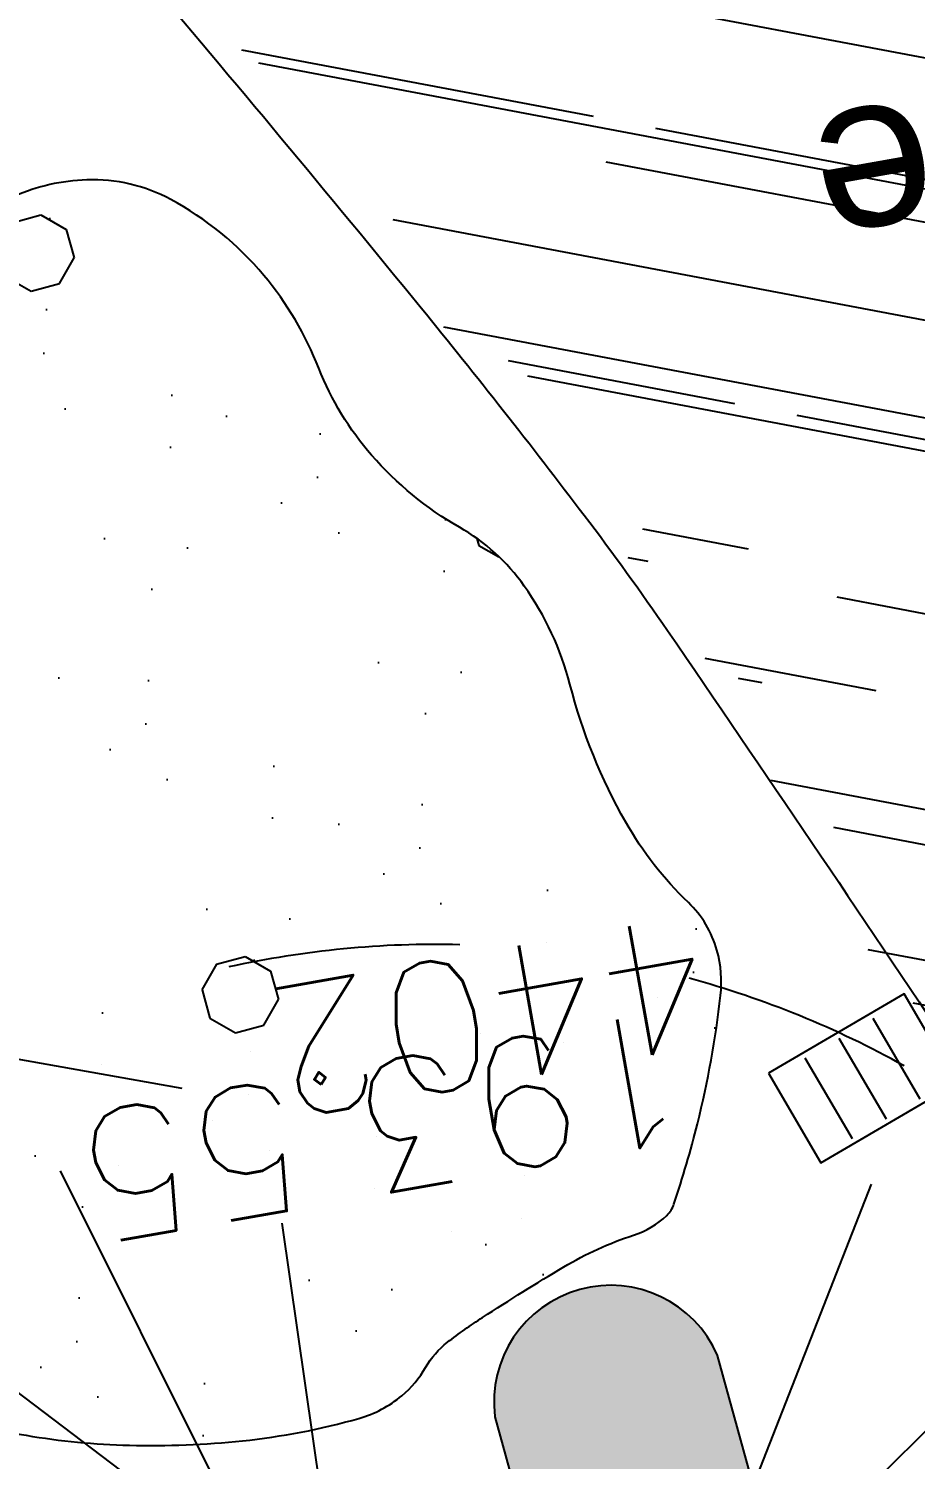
# Model space of a CAD drawing. Extents: x -2313930 to 3286427, y -3858277 to 2572692.
# Drawn here: x 4006.3 to 4236.7, y -237.8 to 134.2 of the extents above; entities that cross this region are included whole.
import ezdxf
from ezdxf.enums import TextEntityAlignment as Align
from ezdxf.lldxf.tags import DXFTag

# ---------------------------------------------------------------- set-up
doc = ezdxf.new("R2010")
doc.units = 0
for name, color, linetype, lineweight in [('_GAZELEC-RESERVATION 2', 132, 'Continuous', 18), ('Fond topo - P', 252, 'Continuous', 50), ('Fond topo - VOI', 252, 'Continuous', 25)]:
    doc.layers.add(name, color=color, linetype=linetype, lineweight=lineweight)
for name, color, linetype in [('Fond topo - ASS', 252, 'Continuous'), ('Fond topo - ESPACE_BOISE', 252, 'Continuous'), ('Fond topo - TAL_HAC', 252, 'Continuous'), ('Fond topo - VEG', 252, 'Continuous'), ('Fond topo - VOI_TXT', 252, 'Continuous'), ('Fond topo - Z_500', 252, 'Continuous'), ('prlm-VRD', 2, 'Continuous'), ('SA - béton balayé', 252, 'Continuous'), ('SA - EBC', 252, 'Continuous')]:
    doc.layers.add(name, color=color, linetype=linetype)
for name, color, linetype, plot in [('Fond topo - N', 252, 'Continuous', False), ('Fond topo - NCACHE', 252, 'Continuous', False), ('Fond topo - ZCACHE', 252, 'Continuous', False)]:
    doc.layers.add(name, color=color, linetype=linetype, plot=plot)
doc.styles.add('2000_ARIAL', font='arial.ttf', dxfattribs={"height": 0.400000006})
doc.styles.add('SIMPLEX', font='simplex_.ttf', dxfattribs={"height": 1.25})
tags = doc.linetypes.add('L1', pattern=[1.0000000298023224, 0.6000000238418579, -0.4000000059604645]).pattern_tags.tags
tags[6:7] = [DXFTag(74, 4), DXFTag(75, 0), DXFTag(340, '0'), DXFTag(46, 0.0), DXFTag(50, 0.0), DXFTag(44, 0.0), DXFTag(45, 0.0)]
tags[4:5] = [DXFTag(74, 4), DXFTag(75, 0), DXFTag(340, '0'), DXFTag(46, 0.0), DXFTag(50, 0.0), DXFTag(44, 0.0), DXFTag(45, 0.0)]
tags = doc.linetypes.add('L16', pattern=[0.37500001490116125, 0.300000011920929, -0.07500000298023224]).pattern_tags.tags
tags[6:7] = [DXFTag(74, 4), DXFTag(75, 0), DXFTag(340, '0'), DXFTag(46, 0.0), DXFTag(50, 0.0), DXFTag(44, 0.0), DXFTag(45, 0.0)]
tags[4:5] = [DXFTag(74, 4), DXFTag(75, 0), DXFTag(340, '0'), DXFTag(46, 0.0), DXFTag(50, 0.0), DXFTag(44, 0.0), DXFTag(45, 0.0)]
tags = doc.linetypes.add('L8', pattern=[0.22500000894069674, 0.1500000059604645, -0.07500000298023224]).pattern_tags.tags
tags[6:7] = [DXFTag(74, 4), DXFTag(75, 0), DXFTag(340, '0'), DXFTag(46, 0.0), DXFTag(50, 0.0), DXFTag(44, 0.0), DXFTag(45, 0.0)]
tags[4:5] = [DXFTag(74, 4), DXFTag(75, 0), DXFTag(340, '0'), DXFTag(46, 0.0), DXFTag(50, 0.0), DXFTag(44, 0.0), DXFTag(45, 0.0)]

# ---------------------------------------------------------------- blocks, each defined once
blk = doc.blocks.new('ASS07')
at = {"ltscale": 2}
for p, q in [((-0.25, -0.45), (-0.25, 0.4500000000000001)), ((0, -0.45), (0, 0.4500000000000001)), ((0.25, -0.45), (0.25, 0.4500000000000001))]:
    blk.add_line(p, q, dxfattribs=at)
at = {"ltscale": 2, "flags": 128}
blk.add_lwpolyline([(0.5, -0.5), (0.5, 0.5), (-0.5, 0.5), (-0.5, -0.5)], close=True, dxfattribs=at)
blk = doc.blocks.new('PTOPO')
at = {"layer": 'Fond topo - NCACHE', "style": 'SIMPLEX'}
blk.add_attdef('MAT', text='', height=0.34, dxfattribs=at).set_placement((0.09999999986030161, -0.09999999962747097), align=Align.TOP_LEFT)
at = {"layer": 'Fond topo - ZCACHE', "style": 'SIMPLEX'}
blk.add_attdef('ALT', (0.09999999986030161, 0.09999999962747097), '', height=0.34, dxfattribs=at)
blk = doc.blocks.new('VEG12A')
at = {"ltscale": 2}
for p, q in [((-0.05265807700000003, -0.029192154), (-0.412380265, -0.256628677)), ((0.01825986499999999, -0.057372749), (0.107637982, -0.4128258760000001)), ((0.02259491799999996, -0.07955337300000001), (0.001649748999999978, -0.36183712)), ((-0.151821475, -0.09483882200000002), (-0.2999525240000001, -0.315936062)), ((0.05371548199999998, -0.188497704), (0.197263789, -0.356749422))]:
    blk.add_line(p, q, dxfattribs=at)
for start, end in [(228.4615380795054, 242.3076921006177), (256.1538460914157, 270)]:
    blk.add_arc((0, 0), 0.496982058, start, end, dxfattribs=at)
blk = doc.blocks.new('A$C1F970F0F')
at = {"layer": 'Fond topo - VEG'}
h = blk.add_hatch(dxfattribs=at)
h.set_pattern_fill('TP146*132', color=256, scale=20.0000003, angle=-10.72360141139323, style=0, pattern_type=2)
h.set_pattern_definition([(285.3992554984506, (4244.082616591178, -62.74318949650092), (122.9642463432753, -69.85552752095079), [7.65366871480503, -192.346334885195]), (285.3992554984506, (4261.896840980473, -57.83658369118791), (122.9642463432753, -69.85552752095079), [7.65366871480503, -192.346334885195]), (330.3992554984506, (4246.114999251031, -70.12208294226878), (192.8197628918521, 53.10871577943777), [7.653668714805026, -133.7676900065152]), (330.3992554984506, (4255.242063934765, -54.05602967343953), (192.8197628918521, 53.10871577943777), [7.653668714805026, -133.7676900065152]), (60.39925549845064, (4244.093069115871, -62.74031045291656), (-53.10871577943779, 192.8197628918521), [7.653668714805028, -133.7676900065153]), (60.39925549845064, (4260.148669782713, -71.87025421299052), (-53.10871577943779, 192.8197628918521), [7.653668714805028, -133.7676900065153]), (15.39925549845063, (4252.769671222441, -73.9026658768081), (69.85552752095077, 122.9642463432753), [7.65366871480503, -192.346334885195]), (15.39925549845063, (4247.863170431461, -56.08841251197214), (69.85552752095077, 122.9642463432753), [7.65366871480503, -192.346334885195]), (285.3992554984506, (4225.04258683937, -12.11019859642602), (71.12311185450939, -32.27232782324425), [0, -100.0000015]), (285.3992554984506, (4234.279408602876, -1.359455652834072), (71.12311185450939, -32.27232782324425), [0, -100.0000015]), (285.3992554984506, (4212.753917288678, 1.13618457744542), (71.12311185450939, -32.27232782324425), [0, -100.0000015]), (285.3992554984506, (4185.613472831922, -25.7894477551456), (71.12311185450939, -32.27232782324425), [0, -100.0000015]), (285.3992554984506, (4185.259717591684, -39.26725417266812), (71.12311185450939, -32.27232782324425), [0, -100.0000015]), (285.3992554984506, (4214.155884224204, -53.76868045810591), (71.12311185450939, -32.27232782324425), [0, -100.0000015]), (285.3992554984506, (4223.498379576122, -47.09214541706524), (71.12311185450939, -32.27232782324425), [0, -100.0000015]), (285.3992554984506, (4229.024985480503, -61.55378002862176), (71.12311185450939, -32.27232782324425), [0, -100.0000015]), (285.3992554984506, (4224.17828714145, -35.80020662075208), (71.12311185450939, -32.27232782324425), [0, -100.0000015]), (285.3992554984506, (4203.011194868445, -42.8003038212031), (72.71637341844135, -38.0569210387519), [0, -110.00000165])])
h.paths.add_polyline_path([(4073.098659595825, 235.0044848131108), (4078.728665941877, 227.4826814257482), (4083.51864658777, 219.3999477530298), (4087.413238116882, 210.8497048491398), (4087.556810000616, 210.4861953273818), (4087.702212280119, 210.1234140592453), (4087.849441493986, 209.7613704207059), (4087.998493773895, 209.4000733908634), (4088.14936538947, 209.0395323018431), (4088.302052409994, 208.6797564289235), (4088.456551104403, 208.3207547252099), (4088.612857415817, 207.9625363002983), (4088.77096739064, 207.6051104337994), (4088.930877103017, 207.2484859261331), (4089.092582433671, 206.8926721830742), (4089.256079256405, 206.5376779481956), (4089.421363371531, 206.183512452925), (4089.588430710385, 205.8301846195146), (4089.757276952664, 205.4777034178717), (4089.927897760735, 205.1260777263979), (4090.100288946003, 204.7753165848446), (4090.274445919195, 204.4254289192694), (4090.450364416855, 204.0764234992383), (4090.628039912788, 203.7283093336498), (4090.807467988951, 203.3810951265583), (4090.988643913264, 203.0347899258529), (4091.17156310131, 202.6894021827322), (4091.356221084433, 202.3449410847738), (4091.542613032125, 202.0014150349939), (4091.730734240728, 201.6588329811105), (4091.920579891515, 201.3172035134842), (4092.112145160213, 200.9765353183125), (4092.305425228095, 200.6368369859556), (4092.500415259793, 200.2981173942876), (4092.697110081651, 199.9603850113095), (4092.895504949119, 199.623648318546), (4093.095594585942, 199.287915993003), (4093.297374018804, 198.9531965595289), (4093.50083819398, 198.6194983686244), (4093.705981761037, 198.2868302061306), (4093.912799705768, 197.9552001307021), (4094.12128662644, 197.6246170326827), (4094.331437308503, 197.2950889138792), (4094.543246326662, 196.9666242899481), (4094.756708467056, 196.6392315417161), (4094.971818069388, 196.3129189449804), (4095.188569879591, 195.9876947933947), (4095.4069582547, 195.6635674542621), (4095.626977756947, 195.3405448768742), (4095.848622617889, 195.018635641872), (4096.071887405307, 194.6978476027092), (4096.296766361854, 194.3781891483503), (4096.523253775244, 194.059668280075), (4096.751343876345, 193.7422931995038), (4096.981030821166, 193.4260718380721), (4097.212308960502, 193.1110122799007), (4097.445172130089, 192.7971225170775), (4097.679614732026, 192.4844105292206), (4097.915630556294, 192.1728843170821), (4098.153213741567, 191.8625517205919), (4098.392358152005, 191.5534206316673), (4098.633057783478, 191.2454990120698), (4098.875306539661, 190.93879446187), (4099.119098199442, 190.6333151734965), (4099.364426660262, 190.329068463838), (4099.611285580391, 190.0260622638025), (4099.859668766453, 189.724304286628), (4100.109569847606, 189.423802184373), (4100.360982521637, 189.1245635960989), (4100.613900400378, 188.826596082358), (4100.868316981275, 188.5299072253648), (4101.124225962116, 188.2345046641803), (4101.124225853281, 188.2345045900037), (4101.411332384713, 187.9064099353277), (4101.700053704182, 187.5797355566227), (4101.990382788525, 187.2544890399081), (4102.282312621502, 186.930678633405), (4102.57583598584, 186.6083121494676), (4102.8709458355, 186.287397178447), (4103.167635050952, 185.9679417985502), (4103.465896220134, 185.6499536694456), (4103.765722268579, 185.333440481655), (4104.067105859091, 185.0184101650319), (4104.370039596245, 184.7048700917306), (4104.674516125513, 184.3928281000985), (4104.980528074349, 184.0822915579578), (4105.288068019598, 183.7732683166528), (4105.597128434122, 183.4657656784933), (4105.907701825448, 183.159791128801), (4106.219780626925, 182.855352261732), (4106.533357237241, 182.5524564884315), (4106.848424025977, 182.2511109411944), (4107.164973323191, 181.9513230441625), (4107.48299748182, 181.6531002171453), (4107.80248864268, 181.3564496357609), (4108.123439146925, 181.0613785324749), (4108.445841232422, 180.7678939697382), (4108.769686897178, 180.4760032450009), (4109.094968310433, 180.1857134337107), (4109.421677664298, 179.8970316069832), (4109.749806910343, 179.609964691913), (4110.0793481263, 179.324519781277), (4110.410293206199, 179.0407036234903), (4110.742634176474, 178.7585234158332), (4111.076362822322, 178.4779858325441), (4111.411471283871, 178.1990976702208), (4111.74795121529, 177.9218659122781), (4112.085794435753, 177.6462970369465), (4112.424992776894, 177.3723980888198), (4112.765537931719, 177.1001753804461), (4113.10742174296, 176.8296357647431), (4113.450635629103, 176.5607856062467), (4113.795171547265, 176.2936317362131), (4114.141020990106, 176.0281804103429), (4114.488175542485, 175.7644382460273), (4114.836626651311, 175.5024115076316), (4115.186366044248, 175.242106690715), (4115.537385053822, 174.9835300813043), (4115.889675212904, 174.7266880222732), (4116.243227928197, 174.4715866908135), (4116.598034583531, 174.2182322684489), (4116.954086511432, 173.966631041206), (4117.311375192782, 173.7167890774415), (4117.669891862369, 173.4687123973289), (4118.029627732102, 173.2224070253743), (4118.390574076977, 172.9778790689254), (4118.752722205956, 172.7351344393205), (4119.116063204786, 172.4941789953834), (4119.480588296473, 172.2550185699441), (4119.846288509914, 172.017659222167), (4120.213155044554, 171.7821064101943), (4120.581179031889, 171.5483659841847), (4120.950351368421, 171.3164435544387), (4121.320663214073, 171.0863448709447), (4121.692105436921, 170.8580756441734), (4122.064669041613, 170.6316411795812), (4122.438345010609, 170.4070471659771), (4122.813124211296, 170.1842989348115), (4123.188997568597, 169.9634019962142), (4123.565955875727, 169.7443617904705), (4123.943989902333, 169.5271833831779), (4123.943989885004, 169.5271832916721), (4127.822481459749, 167.0813383863139), (4131.473001156719, 164.3067102466639), (4134.867756387262, 161.2244234789895), (4137.980901695045, 157.8579443959163), (4140.788735725092, 154.2329033342579), (4140.788735616257, 154.2329032600813), (4144.609784267041, 148.2740934343155), (4147.877250411726, 141.9946433826423), (4150.564446558145, 135.4458416962489), (4152.649424701751, 128.6811766884972), (4152.649424610246, 128.6811767058264), (4152.793847846862, 128.1287347322384), (4152.940402002614, 127.5768543355224), (4153.089084826483, 127.0255435249817), (4153.239894314236, 126.4748107371217), (4153.392828169102, 125.9246639899104), (4153.547883963289, 125.3751116104908), (4153.70505957749, 124.8261616780103), (4153.864352629666, 124.2778225109478), (4154.025760754417, 123.7301021402677), (4154.189281437993, 123.1830088146046), (4154.35491233787, 122.6365505605906), (4154.522650980501, 122.0907357140341), (4154.692494800148, 121.5455722490517), (4154.864441334358, 121.0010683097757), (4155.038488080474, 120.4572319531644), (4155.214632318855, 119.9140714668431), (4155.392871443558, 119.3715947377552), (4155.573202895075, 118.8298100232005), (4155.755623975957, 118.2887252274513), (4155.940131840399, 117.748348472451), (4156.126723865813, 117.2086879326574), (4156.315397177284, 116.6697514511638), (4156.50614911202, 116.1315471152548), (4156.698976623874, 115.5940829900261), (4156.893877055601, 115.0573670669238), (4157.090847343728, 114.5214073195382), (4157.289884607791, 113.9862116868004), (4157.490985893151, 113.4517882164769), (4157.694148113456, 112.9181448864898), (4157.899368416667, 112.3852895356002), (4158.106643751093, 111.8532303247418), (4158.315970760724, 111.3219748089663), (4158.527346634412, 110.7915312932281), (4158.740768016152, 110.2619073325791), (4158.956231768292, 109.7331110094441), (4159.173734810027, 109.205150205907), (4159.393273722954, 108.6780327731984), (4159.614845431816, 108.1517664975645), (4159.838446421158, 107.6263593434031), (4160.06407348401, 107.1018190271159), (4160.291723339229, 106.5781533739396), (4160.521392345194, 106.0553701825897), (4160.753077294937, 105.5334771694679), (4160.986774695877, 105.0124822946399), (4161.222481031871, 104.4923931434835), (4161.460192878968, 103.9732176630673), (4161.69990659486, 103.4549632730868), (4161.941618589914, 102.937638046775), (4162.185325284903, 102.4212494866683), (4162.43102320389, 101.9058052653182), (4162.678708459159, 101.3913131332577), (4162.928377460391, 100.8777807846991), (4163.180026536853, 100.3652157395086), (4163.433651938089, 99.85362572222516), (4163.68924973618, 99.34301839620821), (4163.946816357447, 98.83340116815612), (4164.206347771367, 98.32478191043356), (4164.467840203924, 97.81716797289198), (4164.731289681441, 97.31056702755518), (4164.99669239593, 96.80498662028288), (4165.264044316184, 96.30043424441976), (4165.533341496949, 95.79691747181937), (4165.804579849486, 95.29444361714707), (4166.077755440327, 94.79302043960035), (4166.352864249357, 94.29265524084758), (4166.629901976398, 93.79335547038318), (4166.908864567366, 93.29512862588399), (4167.189748019478, 92.79798210052411), (4167.189747910642, 92.79798202634765), (4167.189748002148, 92.79798200901837), (4167.383005074726, 92.45915277881113), (4167.577707816857, 92.12115224434046), (4167.77385273252, 91.78398647057111), (4167.971436309057, 91.44766180998204), (4168.170454741274, 91.11218419651402), (4168.370904544933, 90.77755988247554), (4168.572782144295, 90.4437951375046), (4168.776083682176, 90.11089562102438), (4168.98080550866, 89.7788677115077), (4169.186943881633, 89.44771742573664), (4169.39449515049, 89.11745076316367), (4169.603455252849, 88.78807380122339), (4169.813820692691, 88.4595926048803), (4170.025587464481, 88.13201305122766), (4170.238751699944, 87.80534099136526), (4170.453309594574, 87.47958273825384), (4170.669257062423, 87.15474399463994), (4170.886590361381, 86.83083077730532), (4171.105305468582, 86.50784887183784), (4171.325398344522, 86.18580435133924), (4171.546864920582, 85.86470301006193), (4171.769701288282, 85.54455061193175), (4171.99390331661, 85.2253532473801), (4172.219466879414, 84.90711653197968), (4172.446387953829, 84.58984625131825), (4172.674662305557, 84.27354832581238), (4172.904285802898, 83.95822846687304), (4173.135254262852, 83.64389249041392), (4173.36756337071, 83.33054614250466), (4173.601209091824, 83.01819502138869), (4173.836187048402, 82.70684479029455), (4174.07249289731, 82.39650129546214), (4174.310122443766, 82.0871701654612), (4174.549071224018, 81.77885698501132), (4174.789334969109, 81.47156749151736), (4175.030909272135, 81.16530706935782), (4175.273789767084, 80.86008156910486), (4175.517971938217, 80.55589630096063), (4175.763451287811, 80.2527570456532), (4176.010223472045, 79.95066927040216), (4176.258283941209, 79.64963848141815), (4176.507628196892, 79.34967008040871), (4176.758251523702, 79.05076969974925), (4177.010149634663, 78.75294260631813), (4177.263317654249, 78.4561944628166), (4177.517751026514, 78.16053049227321), (4177.773445287707, 77.86595627940733), (4178.03039561846, 77.57247690755878), (4178.288597234749, 77.28009802209954), (4178.548045677685, 76.98882473289063), (4178.80873605441, 76.69866261112736), (4179.070663540007, 76.40961683598789), (4179.333823561204, 76.12169253899458), (4179.598211167608, 75.8348951126635), (4179.863821488551, 75.54922974483748), (4180.130649785077, 75.26470169320328), (4180.39869116364, 74.98131614993599), (4180.667940799326, 74.69907829421379), (4180.938393644003, 74.41799325269972), (4181.210044786794, 74.138066126063), (4181.482889265528, 73.85930211947539), (4181.756922249055, 73.5817061289332), (4182.032138632392, 73.30528348144014), (4182.308533298093, 73.03003893763605), (4182.586101329735, 72.7559776940285), (4182.864837593227, 72.48310479877148), (4183.144737097285, 72.21142517818714), (4183.425794558775, 71.94094371907966), (4185.110526992359, 70.17587766207339), (4186.631358874451, 68.26777598657452), (4187.97620223205, 66.23180507693223), (4189.134367856796, 64.08414728629543), (4190.09665021985, 61.84187310095911), (4190.855400831578, 59.52280459244992), (4190.855400722742, 59.52280451827335), (4191.512962363259, 56.63155802614085), (4191.890467701107, 53.69060877803747), (4191.984442862004, 50.7270194453597), (4191.794023247585, 47.76806121894606), (4185.770938344867, 14.41616786967779), (4179.68551176054, -6.437045756964039), (4179.685511852046, -6.437045774293324), (4179.427586330124, -7.099739283630697), (4179.106846241341, -7.734415391105358), (4178.726291911894, -8.3351371157421), (4178.289483506461, -8.89628468479441), (4177.80050714906, -9.412608549586366), (4176.277508599207, -10.74583505299574), (4174.640460899524, -11.93625191740193), (4172.90271027684, -12.97415400794262), (4171.078424349005, -13.85107943143623), (4169.182475832044, -14.55987917262019), (4169.182475906221, -14.55987928145532), (4168.907691548592, -14.64918685437613), (4168.633201747519, -14.73939571545895), (4168.359009502567, -14.83050491615563), (4168.085117653168, -14.92251347759202), (4167.811529296629, -15.01542018536747), (4167.538247180186, -15.10922442229855), (4167.2652743956, -15.20392487814615), (4166.992613914012, -15.29952050419217), (4166.720268608824, -15.39601051757052), (4166.448241388784, -15.4933935733842), (4166.176535132841, -15.59166898460546), (4165.905152972961, -15.69083535382185), (4165.634097576656, -15.79089185917701), (4165.363372018357, -15.89183728193768), (4165.092979292082, -15.99367057771769), (4164.822922117334, -16.09639065014335), (4164.553203459707, -16.19999635465797), (4164.283826267467, -16.30448663821062), (4164.014793397373, -16.40986043042165), (4163.746107735299, -16.51611638206089), (4163.477772309232, -16.623253644751), (4163.209789839362, -16.73127074309787), (4162.942163348132, -16.84016673288568), (4162.674895635454, -16.94994034339356), (4162.407989529665, -17.06059040407126), (4162.141448042112, -17.17211577902663), (4161.875273892298, -17.28451537188573), (4161.609470097804, -17.39778776357468), (4161.344039481421, -17.51193168770476), (4161.078984796619, -17.62694624391077), (4160.814308958383, -17.74282980411328), (4160.550014869224, -17.85958130659662), (4160.286105334603, -17.97719957647814), (4160.022583217516, -18.09568326019587), (4159.759451358079, -18.21503099985512), (4159.496712493124, -18.33524160757645), (4159.23436951407, -18.45631382996817), (4158.972425329663, -18.57824632213271), (4158.71088266564, -18.70103770451419), (4158.449744367668, -18.82468671505637), (4158.189013235659, -18.94919208303816), (4157.928692081307, -19.07455235039515), (4157.66878376206, -19.20076606772659), (4157.409290974543, -19.32783213432674), (4157.150216576204, -19.45574910079506), (4156.891563269902, -19.58451558324339), (4156.633334050344, -19.71413015826533), (4156.375531437378, -19.8445914073144), (4156.118158448587, -19.97589791131622), (4155.861217677995, -20.10804836055911), (4155.604711942845, -20.24104139281656), (4155.348644083942, -20.37487527117389), (4155.093016677983, -20.50954877742527), (4154.837832765425, -20.64506049682871), (4154.583094763518, -20.78140880183219), (4154.328805655184, -20.91859245637329), (4154.074968143973, -21.05660969754354), (4153.821584783702, -21.19545930280469), (4153.568658517778, -21.33513974424773), (4153.316192003996, -21.47564925029928), (4153.064187910557, -21.61698662008303), (4152.81264905539, -21.75915011235202), (4152.561578004095, -21.90213831722394), (4152.310977494193, -22.04594966779905), (4152.060850377582, -22.19058261883902), (4151.811199191441, -22.33603566029115), (4151.56202666774, -22.48230712941734), (4151.313335435162, -22.6293955334944), (4151.065128380267, -22.77729914427232), (4151.065128362938, -22.77729923577817), (4150.764214285303, -22.95738544437847), (4150.463393042356, -23.13762686548796), (4150.162664983476, -23.31802328090953), (4149.862029873666, -23.49857493050183), (4149.561487965253, -23.67928148290036), (4149.261039263785, -23.86014303394313), (4148.960683906521, -24.04115960962395), (4148.660421905241, -24.22233102259884), (4148.360253431865, -24.40365711585025), (4148.060178480157, -24.58513817256005), (4147.760197279569, -24.76677385703124), (4147.460309612431, -24.94856431761696), (4147.160515902301, -25.13050944495478), (4146.860816000826, -25.31260902137467), (4146.561210056359, -25.49486326454689), (4146.261698120888, -25.67727189995367), (4145.962280291466, -25.85983504076262), (4145.662956636722, -26.04255269997066), (4145.363727363232, -26.22542453754818), (4145.064592430791, -26.40845064066889), (4144.765551896245, -26.59163120967366), (4144.466605828912, -26.77496587853909), (4144.167754343174, -26.95845466892706), (4143.868997679577, -27.14209743681636), (4143.570335631546, -27.32589452223635), (4143.271768422986, -27.50984549365228), (4142.973296122525, -27.69395036406058), (4142.67491895893, -27.87820917678482), (4142.376636686105, -28.06262198000729), (4142.078449579257, -28.24718844669576), (4141.780357826942, -28.43190870734679), (4141.482361240604, -28.61678263146382), (4141.184460100307, -28.80181036687259), (4140.886654458038, -28.98699163905576), (4140.588944313797, -29.17232644801322), (4140.291329873472, -29.35781483273581), (4139.99381105734, -29.5434565885505), (4139.696388071289, -29.72925175444789), (4139.39906088066, -29.91520051343969), (4139.101829680934, -30.10130233382029), (4138.804694425672, -30.28755758594514), (4138.507655326996, -30.4739660256231), (4138.210712442439, -30.66052747417461), (4137.913865794193, -30.84724231495261), (4137.617115468903, -31.0341100904277), (4137.320461580951, -31.22113082226144), (4137.023904090132, -31.40830459762742), (4136.72744325432, -31.59563118099902), (4136.431079113035, -31.78311086422286), (4136.134811684294, -31.970743176773), (4135.838640961861, -32.1585284018314), (4135.542567266693, -32.34646622103037), (4135.246590426876, -32.53455679138756), (4134.950710682953, -32.7227999688821), (4134.654928052257, -32.91119566200825), (4134.359242631838, -33.09974398393354), (4134.063654433479, -33.28844474731363), (4133.768163720604, -33.47729781246039), (4133.472770321294, -33.66630333639125), (4133.177474458767, -33.85546126659153), (4132.882276322271, -34.04477135453749), (4132.587175734339, -34.23423366140867), (4132.292172941066, -34.42384813902254), (4131.997267965329, -34.61361479171114), (4131.70246087021, -34.80353353663372), (4131.40775173612, -34.99360419944287), (4131.113140728741, -35.18382690630301), (4130.818627842526, -35.37420156137614), (4130.524213249393, -35.56472800764436), (4130.229896926465, -35.75540624077553), (4129.935678947918, -35.94623636960432), (4129.803993673291, -36.03180375442162), (4129.672407023798, -36.11752280374219), (4129.540919303067, -36.20339329070441), (4129.409530522194, -36.2894154069844), (4129.278240945288, -36.37558863387335), (4129.147050726249, -36.46191328487976), (4129.015960152066, -36.54838884562696), (4128.884969210957, -36.63501550345904), (4128.754078160797, -36.72179302284928), (4128.623287196378, -36.80872125111227), (4128.492596546467, -36.89580023157112), (4128.362006274832, -36.98302950236439), (4128.231516518046, -37.07040946850623), (4128.101127603301, -37.1579395284466), (4127.970839604774, -37.24561979102066), (4127.840652740133, -37.33345010787525), (4127.710567141092, -37.42143040916619), (4127.580583048195, -37.50956055087249), (4127.450700564734, -37.59784036297947), (4127.320919839745, -37.68626968413719), (4127.191241038914, -37.77484864050973), (4127.06166447765, -37.86357681789138), (4126.932190207253, -37.95245432078491), (4126.802818394094, -38.04148089633406), (4126.673549255843, -38.13065639618605), (4126.544382981057, -38.21998095083734), (4126.415319661933, -38.30945419859688), (4126.286359561891, -38.39907599977641), (4126.157502841067, -38.4888463847019), (4126.02874951679, -38.5787652618676), (4125.900100001525, -38.66883233023486), (4125.771554300818, -38.75904768564203), (4125.643112621246, -38.84941098805939), (4125.514775117394, -38.93992217197513), (4125.38654203536, -39.0305811892066), (4125.258413483976, -39.12138796557724), (4125.130389612284, -39.21234233973678), (4125.002470632407, -39.30344406749418), (4124.874656698931, -39.39469308333742), (4124.746947971994, -39.48608941759255), (4124.619344749676, -39.57763274755973), (4124.491846900266, -39.66932314308281), (4124.364454922186, -39.76116022461463), (4124.237168849408, -39.85314418816347), (4124.109988751246, -39.94527466770649), (4123.982914965303, -40.03755163238975), (4123.85594750336, -40.12997489486963), (4123.729086703015, -40.22254442429244), (4123.602332558723, -40.31526012482038), (4123.475685345687, -40.40812166942067), (4123.349145252469, -40.50112918859008), (4123.222712399684, -40.59428242080799), (4123.096386959248, -40.68758120905682), (4122.970169091297, -40.78102558366254), (4122.844059002408, -40.8746152045959), (4122.718056721004, -40.96835017202727), (4122.592162568043, -41.06223016758884), (4122.46637670366, -41.15625522160667), (4122.340699254019, -41.25042516839858), (4122.215130408367, -41.3447397594407), (4122.089670252662, -41.43919891622454), (4121.964319107175, -41.53380269940203), (4121.839076886636, -41.62855080846225), (4121.713944060353, -41.7234431427072), (4121.588920605453, -41.81847969780472), (4121.464006791591, -41.913660050884), (4121.339202606987, -42.00898438928925), (4121.214508418351, -42.10445240331717), (4121.089924334518, -42.20006401879118), (4120.965450332613, -42.29581923137891), (4120.841086916603, -42.391717757371), (4120.841086842426, -42.39171764853586), (4120.738560294209, -42.4713518958481), (4120.636501821741, -42.55158531274799), (4120.534915017267, -42.63241507238865), (4120.4338034044, -42.71383833492598), (4120.333170477646, -42.7958525393658), (4120.233019589391, -42.87845462386167), (4120.133354165509, -42.96164201442241), (4120.034177644343, -43.04541157069275), (4119.935493514852, -43.12976063584028), (4119.837305043464, -43.21468622652731), (4119.739615662284, -43.30018548558087), (4119.642428786785, -43.38625526831299), (4119.545747585651, -43.47289285723934), (4119.449575485443, -43.56009529934806), (4119.353915810127, -43.64785943262279), (4119.258771894755, -43.73618228672251), (4119.164146805417, -43.82506093515713), (4119.070043802991, -43.91449229875116), (4118.976466285616, -44.00447332432236), (4118.883417457324, -44.09500073235438), (4118.790900366873, -44.18607168786298), (4118.698918189872, -44.27768281116096), (4118.607474266924, -44.36983122774575), (4118.516571527544, -44.46251360611325), (4118.426213227066, -44.55572677124962), (4118.336402397604, -44.64946760065584), (4118.247142146138, -44.74373270164824), (4118.158435561631, -44.83851915206867), (4118.070285539627, -44.93382342440452), (4117.982695312582, -45.02964233930948), (4117.895667769807, -45.12597265245256), (4117.809205903897, -45.2228109494888), (4117.723312701216, -45.32015409925418), (4117.637991103061, -45.41799858290096), (4117.553243975864, -45.51634115176569), (4117.469074398183, -45.61517831299409), (4117.385485030561, -45.71450677893233), (4117.302478865595, -45.81432313523487), (4117.220058781501, -45.91462394589462), (4117.138227605195, -46.01540567040161), (4117.05698797989, -46.11666511260808), (4116.976342853121, -46.21839847048352), (4116.896294976937, -46.32060247370327), (4116.81684706387, -46.42327356009605), (4116.73800191796, -46.52640818481962), (4116.659762074275, -46.63000284688223), (4116.582130382605, -46.73405401010643), (4116.505109412678, -46.83855799048899), (4116.428701727986, -46.94351138720856), (4116.352910184554, -47.04891038090545), (4116.277737162864, -47.15475153609998), (4116.203185432981, -47.26103111194141), (4116.12925738717, -47.36774548560606), (4116.055955623579, -47.47489107326112), (4115.983282620431, -47.58246417357373), (4115.911240964781, -47.69046101103493), (4115.839833043345, -47.79887786698259), (4115.769061436942, -47.90771124909008), (4115.698928332635, -48.01695711652212), (4115.629436311246, -48.12661197695195), (4115.560587731065, -48.23667201154728), (4115.492384967712, -48.34713330996976), (4115.424830247771, -48.45799212323163), (4115.357926026581, -48.5692447456679), (4115.291674548055, -48.68088733678451), (4115.226078033225, -48.79291605175547), (4115.161138920793, -48.90532689740155), (4115.161138829287, -48.90532688007227), (4113.868706695079, -50.94410593822386), (4112.401854189377, -52.86122491458229), (4110.771965859187, -54.64180494956997), (4108.991691061902, -56.2720267192409), (4108.991691176285, -56.27202674090245), (4106.447033486773, -58.18536833512724), (4103.715377258308, -59.82067065327044), (4100.826980039794, -61.15981981640914), (4097.813835422236, -62.18798268530304), (4097.813835439565, -62.1879825937973), (4067.580891597625, -68.0092403963481), (4067.580891580295, -68.00924048785396), (4038.182149292164, -69.16823566194398), (4038.182149309494, -69.16823557043813), (4011.374765328796, -66.57892719902554), (4011.374765346126, -66.57892710751969), (3997.013577016645, -63.46683011617756), (3983.001358655629, -59.04115350996165), (3983.001358672959, -59.04115341845579), (3971.026123510446, -53.91564642970047), (3959.65053605996, -47.56953837136791), (3959.650536077289, -47.56953827986206), (3952.019359899456, -42.23189250011956), (3944.95029741757, -36.16941211197798), (3938.272356935256, -29.21415094121608), (3932.285419877142, -21.65590160988427), (3927.208083405987, -13.86453141951608), (3922.848150099521, -5.650167503008788), (3919.240585626084, 2.921312770595364), (3916.682750934031, 11.0551461133615), (3914.93147467683, 19.39989258342314), (3914.003498730983, 27.87577741195969), (3913.901390656746, 57.5189488337727), (3913.90139056524, 57.51894885110198), (3917.164009473049, 87.16758093360909), (3922.559573640488, 115.6871236380715), (3928.383667856878, 140.3262174519895), (3936.791401296206, 166.2770475620573), (3950.88098827679, 198.2595623437863), (3950.880988162407, 198.2595623654479), (3956.908737498138, 208.8294212936427), (3964.134330264635, 218.6195431983715), (3964.134330361687, 218.6195430852041), (3988.173387627312, 243.025375833509), (3994.439450127285, 247.8826162568447), (4001.161662699973, 252.0859698678607), (4008.272046259503, 255.5929302246878), (4008.272046242173, 255.592930133182), (4012.807402006764, 257.307582832104), (4017.48226451373, 258.5941075779293), (4022.25631592384, 259.4414087287239), (4027.08838257214, 259.8421790071), (4027.088382589469, 259.8421790986058), (4030.868305022401, 259.8120323408734), (4034.630751676071, 259.447728305733), (4038.346240026491, 258.7521217021904), (4041.985655462085, 257.7306632763524), (4045.520479528992, 256.3913572501582), (4048.923013390667, 254.7446982444229), (4048.923013264503, 254.7446980787406), (4055.643492248405, 250.6939575242247), (4061.950032926929, 246.024816191959), (4067.785917203842, 240.7792665611287)])
h = blk.add_hatch(dxfattribs=at)
h.set_pattern_fill('TP146*131', color=256, scale=10.0000001, angle=-10.72360141139323, style=0, pattern_type=2)
h.set_pattern_definition([(285.3992554984506, (4218.245252797311, -53.08719746105953), (61.48212286422702, -34.92776358583657), [3.826834338268344, -96.17316696173167]), (285.3992554984506, (4227.152364977746, -50.63389450831778), (61.48212286422702, -34.92776358583657), [3.826834338268344, -96.17316696173167]), (330.3992554984506, (4219.261444230525, -56.77664401392883), (96.40988096387665, 26.55435775694709), [3.826834338268341, -66.88384466883839]), (330.3992554984506, (4223.824976477768, -48.74361750377602), (96.40988096387665, 26.55435775694709), [3.826834338268341, -66.88384466883839]), (60.39925549845064, (4218.250479091198, -53.08575789784675), (-26.55435775694712, 96.40988096387666), [3.826834338268343, -66.88384466883844]), (60.39925549845064, (4226.278279424963, -57.65072958837357), (-26.55435775694712, 96.40988096387666), [3.826834338268343, -66.88384466883844]), (15.39925549845063, (4222.588780167704, -58.66693542461473), (34.92776358583657, 61.48212286422704), [3.826834338268344, -96.17316696173167]), (15.39925549845063, (4220.135529783309, -49.75980893387305), (34.92776358583657, 61.48212286422704), [3.826834338268344, -96.17316696173167]), (285.3992554984506, (4208.72523806733, -27.77070199126297), (35.56155574944692, -16.13616383094131), [0, -50.0000005]), (285.3992554984506, (4213.343648920316, -22.39533060880672), (35.56155574944692, -16.13616383094131), [0, -50.0000005]), (285.3992554984506, (4202.580903303423, -21.14751040649344), (35.56155574944692, -16.13616383094131), [0, -50.0000005]), (285.3992554984506, (4189.010681100694, -34.61032662504033), (35.56155574944692, -16.13616383094131), [0, -50.0000005]), (285.3992554984506, (4188.833803555095, -41.34922975312656), (35.56155574944692, -16.13616383094131), [0, -50.0000005]), (285.3992554984506, (4203.28188677985, -48.59994287851623), (35.56155574944692, -16.13616383094131), [0, -50.0000005]), (285.3992554984506, (4207.953134415947, -45.26167525565927), (35.56155574944692, -16.13616383094131), [0, -50.0000005]), (285.3992554984506, (4210.716437370911, -52.49249260935665), (35.56155574944692, -16.13616383094131), [0, -50.0000005]), (285.3992554984506, (4208.293088175391, -39.61570604268059), (35.56155574944692, -16.13616383094131), [0, -50.0000005]), (285.3992554984506, (4197.709542122073, -43.11575451647809), (36.35818652742974, -19.02846042423365), [0, -55.00000055])])
h.paths.add_polyline_path([(4191.022217606158, -45.80052894719961), (4384.600061525354, -748.6161293241817), (4578.399982274141, -1445.420065696627), (4578.637851618671, -1448.120009078492), (4578.633420243222, -1450.830406783421), (4578.386723593138, -1453.529557835174), (4577.899736836808, -1456.195851156269), (4577.176359213838, -1458.807938434869), (4576.22238237736, -1461.344906045828), (4575.045444587558, -1463.786440974699), (4573.654969152337, -1466.112995085504), (4572.062089079649, -1468.305940236951), (4570.279557916548, -1470.347718507805), (4568.32164784318, -1472.221982141246), (4566.20403516245, -1473.913724467109), (4563.94367468684, -1475.409400380163), (4561.558664404674, -1476.697034456113), (4559.068100161698, -1477.766317224006), (4556.491923073998, -1478.608687265789), (4553.850759607797, -1479.217399983889), (4551.165756513928, -1479.587581744965), (4548.458411837045, -1479.716268588215), (4545.75040207861, -1479.602430081946), (4543.063409462244, -1479.246977749142), (4540.418947666128, -1478.652757562773), (4537.838189939872, -1477.824527347502), (4535.34179959613, -1476.768918138077), (4532.949764073509, -1475.494382185479), (4530.681235689527, -1474.011124030813), (4528.554377758955, -1472.33101951458), (4526.586219153329, -1470.467520744592), (4524.792518289512, -1468.435548062665), (4523.187636652687, -1466.251370831034), (4521.784423868289, -1463.932476661688), (4520.59411506052, -1461.497432451097), (4520.594115192232, -1461.497432381253), (4326.77407180272, -764.6211454302522), (4133.176286331561, -61.73314431329868), (4132.952038873006, -59.03582887234757), (4132.969379402944, -56.329263481098), (4133.228169369178, -53.63504276410981), (4133.726344098792, -50.97466331217447), (4134.459928700922, -48.36935124210254), (4135.423070193123, -45.83989368199855), (4136.608084023934, -43.40647231935827), (4138.005515202459, -41.08850265383592), (4139.604214246384, -38.90447908951035), (4141.39142534263, -36.87182736370755), (4143.352889259243, -35.00676517228362), (4145.472955740738, -33.3241734061213), (4147.73470962249, -31.83747690521341), (4150.120105103862, -30.55853756362569), (4152.610109685048, -29.49755959640834), (4155.184856552443, -28.66300825492999), (4157.823802488514, -28.0615422899715), (4160.50589226698, -27.69796034454146), (4163.209726268276, -27.57516350170624), (4165.913731331164, -27.69413152597338), (4168.596333251699, -28.05391505659838), (4171.236128332013, -28.65164382963133), (4173.81205424093, -29.48254841905248), (4176.303558777829, -30.53999930611212), (4178.690762781759, -31.81555972155695), (4180.954619634917, -33.29905196625941), (4183.077066635567, -34.97864001215999), (4185.041169440252, -36.84092292349533), (4186.831257115801, -38.87104195010374), (4188.433047089165, -41.05279954658408), (4189.833759295565, -43.36878800472334)])
at = {"layer": 'SA - béton balayé'}
h = blk.add_hatch(dxfattribs=at)
h.set_pattern_fill('BETON_BALAYE', color=256, scale=49.99999999999999, angle=-10.72360141139323, style=0, pattern_type=2)
h.set_pattern_definition([(349.2763985886067, (-277130161.1279894, -473864756.7787022), (117.3825536141096, 28.65896207176165), [749.9999999999999, -99.99999999999999, 250, -49.99999999999999]), (349.2763985886067, (-277130091.1375459, -473864744.5890418), (-36.75306622226226, 74.64222748057564), [150, -16.5, 299.9999999999999, -37.49999999999999]), (349.2763985886067, (-277130128.6565508, -473864719.6726964), (261.6928111209335, -15.46358973923611), [399.9999999999999, -69.99999999999999, 200, -49.99999999999999])])
edge = h.paths.add_edge_path()
edge.add_line((847.6940603821262, 1728.843869632567), (898.3231435302033, 2004.634077768478))
edge.add_line((898.3231435302033, 2004.634077768478), (1143.547512896615, 1887.824205350663))
edge.add_arc((4476.755824987884, 9877.66301907342), 8657.2398558123, 247.3550337200921, 251.1659104121369)
edge.add_line((1681.948853588895, 1683.954706367697), (2114.845544182086, 1578.014617527221))
edge.add_line((2114.845544182086, 1578.014617527221), (2515.75612138621, 1462.263694100857))
edge.add_line((2515.756121386211, 1462.263694100857), (2910.512600857043, 1321.392171708825))
edge.add_line((2910.512600857042, 1321.392171708825), (3516.952153602056, 1025.948174333774))
edge.add_line((3516.952153602057, 1025.948174333774), (3901.18493073026, 864.3683669144352))
edge.add_line((3901.18493073026, 864.3683669144351), (4241.50575886574, 689.604471750609))
edge.add_line((4241.50575886574, 689.604471750609), (4497.895798403801, 355.9948476230381))
edge.add_line((4497.895798403801, 355.994847623038), (4533.966147712257, 237.5404283702045))
edge.add_line((4533.966147712256, 237.5404283702045), (4447.604671371961, 174.518334859205))
edge.add_line((4447.604671371962, 174.518334859205), (4252.599676299415, 32.25277447435795))
edge.add_line((4252.599676299415, 32.25277447435792), (4156.386231026273, 172.6365710435619))
edge.add_line((4156.386231026273, 172.6365710435621), (4040.701065253342, 314.6279718482957))
edge.add_arc((2593.341206284507, -915.257701528077), 1899.333917701345, 40.3560274261332, 48.35494902153538)
edge.add_arc((3119.873794743065, -323.1481797241233), 1106.976515683048, 48.35494958933642, 58.83868760046816)
edge.add_arc((1167.260114931724, -3661.781614552744), 4974.593107277497, 59.49169731789545, 62.50643056691179)
edge.add_arc((-2920.322800602558, -11460.20645120262), 13779.33748696329, 62.39912395488075, 64.37236637248444)
edge.add_arc((1655.842150793314, -1920.823136313695), 3199.114441546418, 64.37236634929735, 68.46827945017714)
edge.add_arc((976.9509503048961, -3641.494662512886), 5048.872199517636, 68.46827948602746, 70.96729572643876)
edge.add_line((2623.427559794691, 1131.368761205476), (2431.022144464181, 1192.66281336526))
edge.add_line((2431.022144464181, 1192.66281336526), (1971.332810029389, 1322.799841070266))
edge.add_arc((1942.135028901925, 1227.157331528015), 100.0000002715342, 73.02359818588538, 148.1771649215559)
edge.add_line((1857.166767790674, 1279.88677928664), (1629.491566616614, 913.0108329463187))
edge.add_arc((1714.459827979506, 860.2813851400383), 100.0000005249397, 148.1771649743808, 180.4836279277611)
edge.add_line((1614.463389873035, 859.4373051895686), (1615.851753593793, 694.9607727230351))
edge.add_line((1615.851753593793, 694.9607727230351), (1465.851753458937, 694.3277211018518))
edge.add_line((1465.851753458937, 694.3277211018518), (1464.468733616605, 858.1711849032274))
edge.add_arc((1714.459829404081, 860.2813851546173), 250.0000018362474, 148.1771651838876, 180.4836280127426, ccw=False)
edge.add_line((1502.039175040556, 992.1050041879063), (1716.403353701119, 1337.5315612539))
edge.add_arc((1673.919223351382, 1363.896285094222), 49.99999994749897, 328.177164835115, 432.2428484475834)
edge.add_arc((3542.147321807592, 7380.693577605962), 6250.170695921803, 249.6004148205551, 252.7543820270024, ccw=False)
edge.add_line((1363.554939353563, 1522.505379938917), (1104.398892733353, 1617.71836989428))
edge.add_arc((1990.420094553901, 4016.529160534171), 2557.210742071507, 243.4573258881201, 249.7278614161875, ccw=False)
at = {"layer": 'SA - EBC'}
h = blk.add_hatch(dxfattribs=at)
h.set_pattern_fill('_USER', color=256, scale=74.99999999999999, angle=-325.7236014113932, style=0, pattern_type=0)
h.set_pattern_definition([(34.27639858860678, (-277130161.1279894, -473864756.7787022), (-42.238928459823, 61.97477650275113), [])])
edge = h.paths.add_edge_path()
edge.add_line((5801.470568619522, -3162.013069131843), (4083.559282644929, -3271.123614088357))
edge.add_line((4083.559282644929, -3271.123614088356), (4014.481307725509, -3717.332461968055))
edge.add_line((4014.48130772551, -3717.332461968055), (3135.517961824245, -3810.19300101904))
edge.add_line((3135.517961824245, -3810.19300101904), (2274.245008604417, -3693.648081323564))
edge.add_line((2274.245008604417, -3693.648081323564), (1554.636776175834, -3420.099318784944))
edge.add_arc((2508.775769578408, -2315.674454232369), 1459.498372788833, 157.1868533427094, 229.1754823893534, ccw=False)
edge.add_arc((1966.013830892235, -2087.371785851423), 870.6752834691503, 94.3015183869224, 157.1868533106914, ccw=False)
edge.add_line((1900.708697991695, -1219.149067345796), (2859.239020416566, -1223.495634912559))
edge.add_arc((3100.860739749298, 1265.329539486049), 2500.526305395239, 264.4549516394795, 302.9422754293212)
edge.add_arc((4209.331858878893, -445.3369775435177), 462.1229708170858, 302.9422754305585, 376.8336969250394)
edge.add_arc((2214.122706379954, -1049.006753214115), 2546.655714682971, 16.8336969158998, 38.14703645440247)
edge.add_arc((3041.32627014761, -399.2990096244524), 1494.806919462396, 38.14703657403813, 72.97328584086019)
edge.add_line((3479.031970107599, 1029.988031775616), (2182.437305702805, 1414.38613606858))
edge.add_line((2182.437305702805, 1414.38613606858), (1056.590900019184, 1822.819186472099))
edge.add_arc((1766.412018482452, 3779.442320525911), 2081.398594438606, 212.7495497786225, 250.0603089288685, ccw=False)
edge.add_line((15.86575126143373, 2653.472571668582), (-104.0907319930869, 3091.26353710603))
edge.add_line((-104.0907319930869, 3091.26353710603), (-169.6986146466322, 3639.54836895815))
edge.add_line((-169.6986146466322, 3639.548368958149), (-35.58090533515337, 6158.014854826562))
edge.add_arc((-194.3533792400212, 7143.826589584332), 998.5156357593988, 279.1493507374978, 373.962283499627)
edge.add_arc((2392.201579171132, 7786.918955579627), 1666.786287877102, 172.6269749467245, 193.9622835974407, ccw=False)
edge.add_arc((-45.50651600643437, 8102.354993671941), 791.2455775503726, -7.373025019439765, 16.43829965925021)
edge.add_line((713.3969204091394, 8326.263765657093), (486.7428317772967, 9142.81155059313))
edge.add_line((486.7428317772967, 9142.811550593131), (1338.845530021721, 9564.23852196786))
edge.add_line((1338.845530021721, 9564.23852196786), (1632.623584095551, 8945.24637913095))
edge.add_line((1632.623584095551, 8945.246379130947), (1394.029444699765, 8829.874494032001))
edge.add_line((1394.029444699765, 8829.874494032001), (1731.997733793977, 8131.230781666551))
edge.add_arc((1233.216649704336, 7889.945865525577), 554.0766919865823, -19.640967550384175, 25.815335324856676, ccw=False)
edge.add_line((1755.055695752756, 7703.706797235046), (1558.214479468655, 6807.520788570679))
edge.add_line((1558.214479468655, 6807.52078857068), (1570.021725572625, 6609.158708993335))
edge.add_line((1570.021725572625, 6609.158708993335), (1852.913141606868, 5734.125706863067))
edge.add_line((1852.913141606869, 5734.125706863067), (2726.748207475315, 4020.986816292172))
edge.add_line((2726.748207475315, 4020.986816292172), (3802.352916265851, 4004.947770972833))
edge.add_arc((8355.58168857983, 5950.706307988518), 4951.552134169374, 203.138762427905, 230.8301436200186)
edge.add_arc((13583.66465597079, 12367.85935474512), 13228.79229856088, 230.8301435441083, 233.1638398044412)
edge.add_line((5652.622255943647, 1780.153648245416), (4998.697813068342, 1820.441475819727))
edge.add_line((4998.697813068342, 1820.441475819727), (4863.841220233488, 767.0816613875431))
edge.add_line((4863.841220233488, 767.0816613875434), (5595.355488733695, 631.185878681516))
edge.add_line((5595.355488733695, 631.1858786815158), (5852.747939948536, -2020.707044821664))
edge.add_line((5852.747939948536, -2020.707044821665), (5881.394298709887, -2966.563612924887))
edge.add_line((5881.394298709887, -2966.563612924887), (5801.470568619523, -3162.013069131842))
at = {"layer": 'Fond topo - ESPACE_BOISE', "linetype": 'L1', "ltscale": 2, "flags": 128}
blk.add_lwpolyline([(5801.470568619522, -3162.013069131843), (4083.559282644929, -3271.123614088356), (4014.48130772551, -3717.332461968055), (3135.517961824245, -3810.19300101904), (2274.245008604417, -3693.648081323564), (1554.636776175834, -3420.099318784944, -0.3248648439675891), (1163.447808694293, -1749.787382690587, -0.2814891279475962), (1900.708697991695, -1219.149067345796), (2859.239020416566, -1223.495634912559, 0.1695292870025676), (4460.631470672048, -833.159289007697, 0.3340686001642133), (4651.652558133293, -311.5085830883972, 0.09326601102169153), (4216.884593398947, 524.0158635944096, 0.153138720952933), (3479.031970107599, 1029.988031775616), (2182.437305702805, 1414.38613606858), (1056.590900019184, 1822.819186472099, -0.1642525569996709), (15.86575126143373, 2653.472571668582), (-104.0907319930869, 3091.26353710603), (-169.6986146466322, 3639.548368958149), (-35.58090533515337, 6158.014854826562, 0.4390366150430304), (774.660880078399, 7384.751557306568, -0.09336270405047195), (739.1967976091219, 8000.81547627212, 0.104271961321091), (713.3969204091394, 8326.263765657093), (486.7428317772967, 9142.811550593131), (1338.845530021721, 9564.23852196786), (1632.623584095551, 8945.246379130947), (1394.029444699765, 8829.874494032001), (1731.997733793977, 8131.23078166655, -0.2009829630843761), (1755.055695752756, 7703.706797235046), (1558.214479468655, 6807.52078857068), (1570.021725572625, 6609.158708993335), (1852.913141606869, 5734.125706863067), (2726.748207475315, 4020.986816292172), (3802.352916265851, 4004.947770972833, 0.121417881002313), (5228.074839294609, 2111.882341611708, 0.01018302282179253), (5652.622255943647, 1780.153648245416), (4998.697813068342, 1820.441475819727), (4863.841220233488, 767.0816613875434), (5595.355488733695, 631.1858786815158), (5852.747939948536, -2020.707044821665), (5881.394298709887, -2966.563612924887)], format="xyb", close=True, dxfattribs=at)
at = {"layer": 'Fond topo - TAL_HAC', "ltscale": 2}
blk.add_line((3957.248848295463, 40.47773914340075), (4051.773426820864, 23.71158118418157), dxfattribs=at)
at = {"layer": 'Fond topo - VEG', "linetype": 'L8', "ltscale": 2, "flags": 128}
for points in [[(4073.098659595825, 235.0044848131108, 0.09515564720461042), (4048.923013510596, 254.7446981269233, 0.1336118782551346), (4027.088382589469, 259.8421790986058, 0.09316935388352547), (4008.272046345461, 255.5929303031968, 0.07559638078523061), (3988.173387627312, 243.025375833509, 0.04165063162442526), (3964.134330218882, 218.6195432070361, 0.05883323223288932), (3950.880988162407, 198.2595623654479, 0.02228006607571285), (3936.791401187371, 166.2770474878807, 0.02855337180349271), (3928.383667856878, 140.3262174519895, 0.01205485588089025), (3922.55957357603, 115.6871227971899, 0.01051474607202772), (3917.164009473049, 87.16758093360909, 0.02818139799782678), (3913.901390581882, 57.51894856358763, 0.02835685090348553), (3914.003498730983, 27.87577741195969, 0.07349214897845714), (3919.240585621912, 2.921313624473896, 0.06728875658682484), (3932.285419877142, -21.65590160988427, 0.04761105684690302), (3944.950297497981, -36.16941193763103, 0.04930766591548255), (3959.650536077289, -47.56953827986206, 0.0522722914113229), (3983.001358747135, -59.04115352729082, 0.04629615918360899), (4011.374765346126, -66.57892710751969, 0.03543908225019685), (4038.182150121952, -69.16823553472511, 0.03243388343475841), (4067.580891580295, -68.00924048785396, 0.04301198311566361), (4097.813835399359, -62.18798268097078, 0.1056850101508998), (4108.991691176285, -56.27202674090245, 0.08835416134374127), (4115.161138720451, -48.90532695424884, -0.09841935627813818), (4120.841086842426, -42.39171764853586, -0.02045412771477221), (4129.935679588459, -35.94623649090909, -0.009154660057458993), (4151.065128362938, -22.77729923577817, -0.05666833413160148), (4169.182475826497, -14.55987907678207, 0.1133860569932454), (4177.80050714906, -9.412608549586366, 0.1215411319792146), (4179.685511737664, -6.437045752631775, 0.01942834789436379), (4185.770938344867, 14.41616786967779, 0.03322179441284278), (4191.794023235803, 47.76806103160209, 0.09625997175254557), (4190.855400722742, 59.52280451827335, 0.1345780699924235), (4183.425794209394, 71.94094350088221, -0.0727524201295108), (4167.189747910642, 92.79798202634765, -0.0657030892275971), (4152.649424696204, 128.6811767843353, 0.09065298981215096), (4140.788735616257, 154.2329032600813, 0.1095376596586951), (4123.943990034044, 169.5271834530222, -0.08404803119685157), (4101.124225853281, 188.2345045900037, -0.08590311516305411), (4087.413238346335, 210.8497051848369, 0.08084581123138539)], [(4191.022217606158, -45.80052894719961, 0.8679548466977351), (4133.176286331561, -61.73314431329868), (4326.77407180272, -764.6211454302522), (4520.594115192232, -1461.497432381253, 0.8701517295839482), (4578.399982274141, -1445.420065696627), (4384.600061525354, -748.6161293241817)]]:
    blk.add_lwpolyline(points, format="xyb", close=True, dxfattribs=at)
at = {"layer": 'Fond topo - VOI', "linetype": 'L16', "ltscale": 2, "flags": 128}
blk.add_lwpolyline([(1113.169076435483, 1614.544457789373, -0.002426532655408154), (1363.554939353563, 1522.505379938917, 0.01108269577173768), (1599.923292717213, 1440.234847178777, 0.002199676188283067), (1874.660297146564, 1352.718827440079, 0.00347098289485792), (2049.38919448178, 1299.234824079624, 0.008144483090189688), (2222.6218611107, 1250.579863394922, -0.006775138349132658), (2431.022144464181, 1192.66281336526, -0.01189088554474296), (2623.427408166431, 1131.368813427953, -0.01090445597054321), (2829.969218926352, 1055.039568515053, -0.01787369539097641), (3039.525210796052, 963.5753104291103, -0.008610107040065807), (3463.776332122894, 750.9941385496331, -0.006108992419635383), (3603.612183074546, 675.6974373326499, -0.009426701389239399), (3692.67804793272, 624.1069568697282, -0.04577587075853611), (3855.47516997701, 504.0686135215838, -0.03491605834605333), (4040.701065253342, 314.6279718482956, -0.005171303418082488), (4113.986337773101, 226.5540563774106, -0.008638596706901086), (4156.386231026273, 172.6365710435621, -0.01206913161195214), (4178.034076992609, 142.6300725480174, -0.003352022640495587), (4252.599676299415, 32.25277447435792, -0.05728176819019055), (4294.257764984838, -49.15386160802848, -0.03537220502369592), (4336.211253093843, -190.8626816253246), (4461.038475485748, -724.9450425888687), (4633.29666137313, -1425.46548323056), (4721.617943937852, -2098.858421756516), (4772.00721949915, -2796.814362761385), (4932.207642367547, -3081.259965061484)], format="xyb", dxfattribs=at)
at = {"layer": 'Fond topo - ASS', "ltscale": 2, "xscale": 40.82316154746431, "yscale": 27, "zscale": 99.99999999999997, "rotation": 210.3418853011302}
blk.add_blockref('ASS07', (4228.667807715702, 26.22947023857148), dxfattribs=at)
at = {"layer": 'Fond topo - P', "ltscale": 2}
ref = blk.add_blockref('PTOPO', (4204.232430650594, 27.56924153067075), dxfattribs=dict(at, xscale=99.99999999999994, yscale=99.99999999999994, zscale=99.99999999999994, rotation=190.0656205306617))
ref.add_attrib('MAT', '4402', dxfattribs={"layer": 'Fond topo - N', "color": 0, "ltscale": 2, "height": 33.99999999999999, "rotation": 190.0656204987762, "style": 'SIMPLEX'}).set_placement((4192.638588818694, 35.66756428102974), align=Align.TOP_LEFT)
ref.add_attrib('ALT', '193.55', (4180.67238448751, 44.35842821758854), dxfattribs={"layer": 'Fond topo - Z_500', "color": 0, "ltscale": 2, "height": 33.99999999999999, "rotation": 190.0656204987762, "style": 'SIMPLEX'})
at = {"layer": 'Fond topo - VEG', "ltscale": 2, "xscale": 503.1999999999997, "yscale": 503.1999999999997, "zscale": 99.99999999999997, "rotation": 192.432705982593}
blk.add_blockref('VEG12A', (4117.854756133771, -189.0275381893651), dxfattribs=at)
at = {"layer": 'Fond topo - VOI_TXT', "style": '2000_ARIAL'}
blk.add_text('Allée', height=39.99999999999999, rotation=190.0656205035111, dxfattribs=at).set_placement((4335.737512270477, 297.4983476032075))

msp = doc.modelspace()

# ---------------------------------------------------------------- linework, layer by layer
at = {"layer": '_GAZELEC-RESERVATION 2'}
msp.add_circle((486248.4803309143, -227485.9628347494), 2800178.148749841, dxfattribs=at)

# ---------------------------------------------------------------- block references
at = {"layer": 'prlm-VRD'}
msp.add_blockref('A$C1F970F0F', (-5.729869075061288, -165.0016201740946), dxfattribs=at)

doc.saveas('drawing.dxf')
